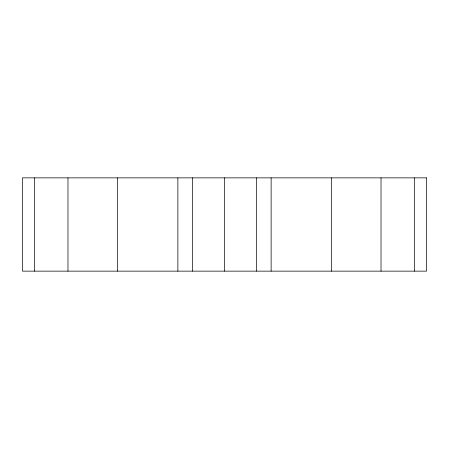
<?xml version="1.0" encoding="UTF-8"?>
<svg xmlns="http://www.w3.org/2000/svg" width="449" height="449" viewBox="0 0 449 449"><rect width="100%" height="100%" fill="white"/><g stroke="black" fill="none" stroke-linecap="round" stroke-linejoin="round"><path stroke-width="0.67" d="M414.332 177.86L414.332 271.14M381.021 177.86L381.021 271.14M331.62 177.86L331.62 271.14M271.129 177.86L271.129 271.14M256.559 177.86L256.559 271.14M224.5 177.86L224.5 271.14M192.441 177.86L192.441 271.14M177.871 177.86L177.871 271.14M117.38 177.86L117.38 271.14M67.979 177.86L67.979 271.14M34.668 177.86L34.668 271.14M426.55 177.86L22.45 177.86L22.45 271.14L426.55 271.14L426.55 177.86"/></g></svg>
